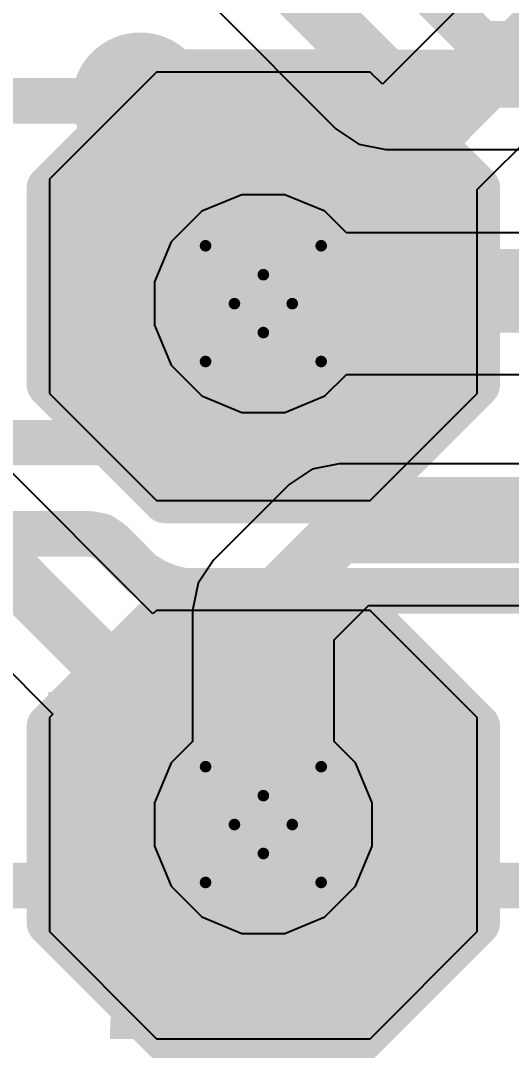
# Model space of a CAD drawing. Header units: inches. Extents: x 0 to 12.4, y -0.6 to 2.2.
# Drawn here: x 2.254 to 2.3389, y 0.6929 to 0.8708 of the extents above; entities that cross this region are included whole.
import ezdxf

# ---------------------------------------------------------------- set-up
doc = ezdxf.new("R2010")
doc.units = ezdxf.units.IN
doc.header["$MEASUREMENT"] = 0
for name, color, linetype in [('Bottom Layer', 5, 'Continuous'), ('Bottom Overlay', 54, 'Continuous'), ('Bottom Paste', 16, 'Continuous'), ('Bottom Solder', 6, 'Continuous'), ('Dimension', 6, 'Continuous'), ('Drill Drawing', 1, 'Continuous'), ('Top Layer', 1, 'Continuous'), ('Top Overlay', 2, 'Continuous'), ('Via Holes', 16, 'Continuous')]:
    doc.layers.add(name, color=color, linetype=linetype)
doc.styles.add('Arial', font='', dxfattribs={"height": 0.2})
doc.styles.get('Arial').set_extended_font_data('Arial')

# ---------------------------------------------------------------- blocks, each defined once
blk = doc.blocks.new('T__________B_41')
at = {"layer": 'Bottom Layer'}
blk.add_hatch(color=5, dxfattribs=at).paths.add_polyline_path([(0.015, 0.03), (-0.015, 0.03), (-0.03, 0.015), (-0.03, -0.015), (-0.015, -0.03), (0.015, -0.03), (0.03, -0.015), (0.03, 0.015)])
at = {"layer": 'Bottom Paste'}
blk.add_hatch(color=16, dxfattribs=at).paths.add_polyline_path([(0.015, 0.03), (-0.015, 0.03), (-0.03, 0.015), (-0.03, -0.015), (-0.015, -0.03), (0.015, -0.03), (0.03, -0.015), (0.03, 0.015)])
at = {"layer": 'Bottom Solder'}
blk.add_hatch(color=6, dxfattribs=at).paths.add_polyline_path([(0.017, 0.034), (-0.017, 0.034), (-0.034, 0.017), (-0.034, -0.017), (-0.017, -0.034), (0.017, -0.034), (0.034, -0.017), (0.034, 0.017)])
at = {"layer": 'Bottom Overlay'}
for points in [[(-0.017, 0.037, 0.007874, 0.007874, 0), (-0.037, 0.017, 0.007874, 0.007874, 0)], [(0.017, 0.037, 0.007874, 0.007874, 0), (-0.017, 0.037, 0.007874, 0.007874, 0)], [(0.017, 0.037, 0.007874, 0.007874, 0), (-0.017, 0.037, 0.007874, 0.007874, 0)], [(0.037, 0.017, 0.007874, 0.007874, 0), (0.017, 0.037, 0.007874, 0.007874, 0)], [(-0.037, 0.017, 0.007874, 0.007874, 0), (-0.037, -0.017, 0.007874, 0.007874, 0)], [(0.037, 0.017, 0.007874, 0.007874, 0), (0.037, -0.017, 0.007874, 0.007874, 0)], [(-0.017, -0.037, 0.007874, 0.007874, 0), (-0.037, -0.017, 0.007874, 0.007874, 0)], [(0.037, -0.017, 0.007874, 0.007874, 0), (0.017, -0.037, 0.007874, 0.007874, 0)], [(0.017, -0.037, 0.007874, 0.007874, 0), (-0.017, -0.037, 0.007874, 0.007874, 0)], [(0.017, -0.037, 0.007874, 0.007874, 0), (-0.017, -0.037, 0.007874, 0.007874, 0)]]:
    blk.add_lwpolyline(points, format="xyseb", dxfattribs=at)
for points in [[(-0.0189685, 0.037, 0.003937, 0.003937, 1), (-0.0150315, 0.037, 0.003937, 0.003937, 1)], [(-0.0189685, 0.037, 0.003937, 0.003937, 1), (-0.0150315, 0.037, 0.003937, 0.003937, 1)], [(-0.0189685, 0.037, 0.003937, 0.003937, 1), (-0.0150315, 0.037, 0.003937, 0.003937, 1)], [(0.0150315, 0.037, 0.003937, 0.003937, 1), (0.0189685, 0.037, 0.003937, 0.003937, 1)], [(0.0150315, 0.037, 0.003937, 0.003937, 1), (0.0189685, 0.037, 0.003937, 0.003937, 1)], [(0.0150315, 0.037, 0.003937, 0.003937, 1), (0.0189685, 0.037, 0.003937, 0.003937, 1)], [(-0.0389685, 0.017, 0.003937, 0.003937, 1), (-0.0350315, 0.017, 0.003937, 0.003937, 1)], [(-0.0389685, 0.017, 0.003937, 0.003937, 1), (-0.0350315, 0.017, 0.003937, 0.003937, 1)], [(0.0350315, 0.017, 0.003937, 0.003937, 1), (0.0389685, 0.017, 0.003937, 0.003937, 1)], [(0.0350315, 0.017, 0.003937, 0.003937, 1), (0.0389685, 0.017, 0.003937, 0.003937, 1)], [(-0.0389685, -0.017, 0.003937, 0.003937, 1), (-0.0350315, -0.017, 0.003937, 0.003937, 1)], [(-0.0389685, -0.017, 0.003937, 0.003937, 1), (-0.0350315, -0.017, 0.003937, 0.003937, 1)], [(0.0350315, -0.017, 0.003937, 0.003937, 1), (0.0389685, -0.017, 0.003937, 0.003937, 1)], [(0.0350315, -0.017, 0.003937, 0.003937, 1), (0.0389685, -0.017, 0.003937, 0.003937, 1)], [(-0.0189685, -0.037, 0.003937, 0.003937, 1), (-0.0150315, -0.037, 0.003937, 0.003937, 1)], [(-0.0189685, -0.037, 0.003937, 0.003937, 1), (-0.0150315, -0.037, 0.003937, 0.003937, 1)], [(-0.0189685, -0.037, 0.003937, 0.003937, 1), (-0.0150315, -0.037, 0.003937, 0.003937, 1)], [(0.0150315, -0.037, 0.003937, 0.003937, 1), (0.0189685, -0.037, 0.003937, 0.003937, 1)], [(0.0150315, -0.037, 0.003937, 0.003937, 1), (0.0189685, -0.037, 0.003937, 0.003937, 1)], [(0.0150315, -0.037, 0.003937, 0.003937, 1), (0.0189685, -0.037, 0.003937, 0.003937, 1)]]:
    blk.add_lwpolyline(points, format="xyseb", close=True, dxfattribs=at)
blk = doc.blocks.new('T__________B_42')
at = {"layer": 'Bottom Layer'}
blk.add_hatch(color=5, dxfattribs=at).paths.add_polyline_path([(0.015, 0.03), (-0.015, 0.03), (-0.03, 0.015), (-0.03, -0.015), (-0.015, -0.03), (0.015, -0.03), (0.03, -0.015), (0.03, 0.015)])
at = {"layer": 'Bottom Paste'}
blk.add_hatch(color=16, dxfattribs=at).paths.add_polyline_path([(0.015, 0.03), (-0.015, 0.03), (-0.03, 0.015), (-0.03, -0.015), (-0.015, -0.03), (0.015, -0.03), (0.03, -0.015), (0.03, 0.015)])
at = {"layer": 'Bottom Solder'}
blk.add_hatch(color=6, dxfattribs=at).paths.add_polyline_path([(0.017, 0.034), (-0.017, 0.034), (-0.034, 0.017), (-0.034, -0.017), (-0.017, -0.034), (0.017, -0.034), (0.034, -0.017), (0.034, 0.017)])
at = {"layer": 'Bottom Overlay'}
for points in [[(-0.017, 0.037, 0.007874, 0.007874, 0), (-0.037, 0.017, 0.007874, 0.007874, 0)], [(0.017, 0.037, 0.007874, 0.007874, 0), (-0.017, 0.037, 0.007874, 0.007874, 0)], [(0.017, 0.037, 0.007874, 0.007874, 0), (-0.017, 0.037, 0.007874, 0.007874, 0)], [(0.037, 0.017, 0.007874, 0.007874, 0), (0.017, 0.037, 0.007874, 0.007874, 0)], [(-0.037, 0.017, 0.007874, 0.007874, 0), (-0.037, -0.017, 0.007874, 0.007874, 0)], [(0.037, 0.017, 0.007874, 0.007874, 0), (0.037, -0.017, 0.007874, 0.007874, 0)], [(-0.017, -0.037, 0.007874, 0.007874, 0), (-0.037, -0.017, 0.007874, 0.007874, 0)], [(0.037, -0.017, 0.007874, 0.007874, 0), (0.017, -0.037, 0.007874, 0.007874, 0)], [(0.017, -0.037, 0.007874, 0.007874, 0), (-0.017, -0.037, 0.007874, 0.007874, 0)], [(0.017, -0.037, 0.007874, 0.007874, 0), (-0.017, -0.037, 0.007874, 0.007874, 0)]]:
    blk.add_lwpolyline(points, format="xyseb", dxfattribs=at)
for points in [[(-0.0189685, 0.037, 0.003937, 0.003937, 1), (-0.0150315, 0.037, 0.003937, 0.003937, 1)], [(-0.0189685, 0.037, 0.003937, 0.003937, 1), (-0.0150315, 0.037, 0.003937, 0.003937, 1)], [(-0.0189685, 0.037, 0.003937, 0.003937, 1), (-0.0150315, 0.037, 0.003937, 0.003937, 1)], [(0.0150315, 0.037, 0.003937, 0.003937, 1), (0.0189685, 0.037, 0.003937, 0.003937, 1)], [(0.0150315, 0.037, 0.003937, 0.003937, 1), (0.0189685, 0.037, 0.003937, 0.003937, 1)], [(0.0150315, 0.037, 0.003937, 0.003937, 1), (0.0189685, 0.037, 0.003937, 0.003937, 1)], [(-0.0389685, 0.017, 0.003937, 0.003937, 1), (-0.0350315, 0.017, 0.003937, 0.003937, 1)], [(-0.0389685, 0.017, 0.003937, 0.003937, 1), (-0.0350315, 0.017, 0.003937, 0.003937, 1)], [(0.0350315, 0.017, 0.003937, 0.003937, 1), (0.0389685, 0.017, 0.003937, 0.003937, 1)], [(0.0350315, 0.017, 0.003937, 0.003937, 1), (0.0389685, 0.017, 0.003937, 0.003937, 1)], [(-0.0389685, -0.017, 0.003937, 0.003937, 1), (-0.0350315, -0.017, 0.003937, 0.003937, 1)], [(-0.0389685, -0.017, 0.003937, 0.003937, 1), (-0.0350315, -0.017, 0.003937, 0.003937, 1)], [(0.0350315, -0.017, 0.003937, 0.003937, 1), (0.0389685, -0.017, 0.003937, 0.003937, 1)], [(0.0350315, -0.017, 0.003937, 0.003937, 1), (0.0389685, -0.017, 0.003937, 0.003937, 1)], [(-0.0189685, -0.037, 0.003937, 0.003937, 1), (-0.0150315, -0.037, 0.003937, 0.003937, 1)], [(-0.0189685, -0.037, 0.003937, 0.003937, 1), (-0.0150315, -0.037, 0.003937, 0.003937, 1)], [(-0.0189685, -0.037, 0.003937, 0.003937, 1), (-0.0150315, -0.037, 0.003937, 0.003937, 1)], [(0.0150315, -0.037, 0.003937, 0.003937, 1), (0.0189685, -0.037, 0.003937, 0.003937, 1)], [(0.0150315, -0.037, 0.003937, 0.003937, 1), (0.0189685, -0.037, 0.003937, 0.003937, 1)], [(0.0150315, -0.037, 0.003937, 0.003937, 1), (0.0189685, -0.037, 0.003937, 0.003937, 1)]]:
    blk.add_lwpolyline(points, format="xyseb", close=True, dxfattribs=at)

msp = doc.modelspace()

# ---------------------------------------------------------------- hatches: boundary and pattern name
at = {"layer": 'Bottom Layer'}
h = msp.add_hatch(color=5, dxfattribs=at)
edge = h.paths.add_edge_path()
edge.add_arc((2.2960079, 0.8219291), 0.011811, 0, 360)
h = msp.add_hatch(color=5, dxfattribs=at)
edge = h.paths.add_edge_path()
edge.add_arc((2.2960079, 0.7319291), 0.011811, 0, 360)
at = {"layer": 'Dimension'}
h = msp.add_hatch(color=6, dxfattribs=at)
edge = h.paths.add_edge_path()
edge.add_arc((2.274699, 0.8569651), 0.011811, 0, 360)
h = msp.add_hatch(color=6, dxfattribs=at)
edge = h.paths.add_edge_path()
edge.add_arc((2.274699, 0.8569651), 0.011811, 0, 360)
at = {"layer": 'Top Layer'}
h = msp.add_hatch(color=1, dxfattribs=at)
edge = h.paths.add_edge_path()
edge.add_arc((2.2960079, 0.8219291), 0.011811, 0, 360)
h = msp.add_hatch(color=1, dxfattribs=at)
edge = h.paths.add_edge_path()
edge.add_arc((2.2960079, 0.7319291), 0.011811, 0, 360)
at = {"layer": 'Via Holes'}
h = msp.add_hatch(color=7, dxfattribs=at)
edge = h.paths.add_edge_path()
edge.add_arc((2.2960079, 0.8219291), 0.0059055, 0, 360)
h = msp.add_hatch(color=7, dxfattribs=at)
edge = h.paths.add_edge_path()
edge.add_arc((2.2960079, 0.7319291), 0.0059055, 0, 360)

# ---------------------------------------------------------------- linework, layer by layer
at = {"layer": 'Bottom Layer'}
for p, q in [((2.4347649, 0.9779891), (2.3166064, 0.8598306)), ((2.3330079, 0.8416261), (2.4556515, 0.9642697)), ((2.2775079, 0.8619291), (2.2590079, 0.8434291)), ((2.3145079, 0.8619291), (2.2775079, 0.8619291)), ((2.3166064, 0.8598306), (2.3145079, 0.8619291)), ((2.2590079, 0.8434291), (2.2590079, 0.8064291)), ((2.3330079, 0.8064291), (2.3330079, 0.8416261)), ((2.2590079, 0.8064291), (2.2775079, 0.7879291)), ((2.3145079, 0.7879291), (2.3330079, 0.8064291)), ((2.2769094, 0.7683306), (2.2422351, 0.8030049)), ((2.2238317, 0.7868023), (2.2596064, 0.7510276)), ((2.2775079, 0.7879291), (2.3145079, 0.7879291)), ((2.2775079, 0.7689291), (2.2769094, 0.7683306)), ((2.3145079, 0.7689291), (2.2775079, 0.7689291)), ((2.3330079, 0.7504291), (2.3145079, 0.7689291)), ((2.2596064, 0.7510276), (2.2590079, 0.7504291)), ((2.2590079, 0.7504291), (2.2590079, 0.7134291)), ((2.3330079, 0.7134291), (2.3330079, 0.7504291)), ((2.2590079, 0.7134291), (2.2775079, 0.6949291)), ((2.3145079, 0.6949291), (2.3330079, 0.7134291)), ((2.2775079, 0.6949291), (2.3145079, 0.6949291))]:
    msp.add_line(p, q, dxfattribs=at)
for points in [[(2.2960079, 0.8219291, 0.01, 0.01, 0), (2.447, 0.9729212, 0.01, 0.01, 0)], [(2.23, 0.797937, 0.01, 0.01, 0), (2.2960079, 0.7319291, 0.01, 0.01, 0)]]:
    msp.add_lwpolyline(points, format="xyseb", dxfattribs=at)
for points in [[(2.2935079, 0.8219291, 0.005, 0.005, 1), (2.2985079, 0.8219291, 0.005, 0.005, 1)], [(2.2935079, 0.7319291, 0.005, 0.005, 1), (2.2985079, 0.7319291, 0.005, 0.005, 1)]]:
    msp.add_lwpolyline(points, format="xyseb", close=True, dxfattribs=at)
at = {"layer": 'Dimension'}
for points in [[(2.3140691, 0.8864927, 0.007874, 0.007874, 0), (2.3337541, 0.8668076, 0.007874, 0.007874, 0)], [(2.3337541, 0.8668076, 0.007874, 0.007874, 0), (2.3859194, 0.8668076, 0.007874, 0.007874, 0)], [(2.2058013, 0.8569651, 0.007874, 0.007874, 0), (2.274699, 0.8569651, 0.007874, 0.007874, 0)], [(2.274699, 0.8569651, 0.007874, 0.007874, 0), (2.3042265, 0.8274376, 0.007874, 0.007874, 0)], [(2.3042265, 0.8274376, 0.007874, 0.007874, 0), (2.3859194, 0.8274376, 0.007874, 0.007874, 0)], [(2.2156439, 0.79791, 0.007874, 0.007874, 0), (2.274699, 0.79791, 0.007874, 0.007874, 0)], [(2.274699, 0.79791, 0.007874, 0.007874, 0), (2.2845415, 0.7880675, 0.007874, 0.007874, 0)], [(2.2845415, 0.7880675, 0.007874, 0.007874, 0), (2.3859194, 0.7880675, 0.007874, 0.007874, 0)], [(2.2355622, 0.7821423, 0.007874, 0.007874, 0), (2.2661456, 0.7821423, 0.007874, 0.007874, 0)], [(2.2661456, 0.7821423, 0.007874, 0.007874, 0), (2.2680138, 0.7817707, 0.007874, 0.007874, 0)], [(2.2680138, 0.7817707, 0.007874, 0.007874, 0), (2.2695976, 0.7807124, 0.007874, 0.007874, 0)], [(2.2695976, 0.7807124, 0.007874, 0.007874, 0), (2.271626, 0.778684, 0.007874, 0.007874, 0)], [(2.271626, 0.778684, 0.007874, 0.007874, 0), (2.2716261, 0.778684, 0.007874, 0.007874, 0)], [(2.2716261, 0.7786839, 0.007874, 0.007874, 0), (2.2716261, 0.778684, 0.007874, 0.007874, 0)], [(2.2716261, 0.7786839, 0.007874, 0.007874, 0), (2.2751579, 0.7751521, 0.007874, 0.007874, 0)], [(2.2751579, 0.7751521, 0.007874, 0.007874, 0), (2.2759351, 0.7747562, 0.007874, 0.007874, 0)], [(2.2759351, 0.7747562, 0.007874, 0.007874, 0), (2.2765883, 0.7743559, 0.007874, 0.007874, 0)], [(2.2765883, 0.7743559, 0.007874, 0.007874, 0), (2.2766755, 0.7742925, 0.007874, 0.007874, 0)], [(2.2766755, 0.7742925, 0.007874, 0.007874, 0), (2.2772939, 0.7738432, 0.007874, 0.007874, 0)], [(2.2772939, 0.7738432, 0.007874, 0.007874, 0), (2.2781235, 0.7735737, 0.007874, 0.007874, 0)], [(2.2781235, 0.7735737, 0.007874, 0.007874, 0), (2.2788307, 0.7732807, 0.007874, 0.007874, 0)], [(2.2788307, 0.7732807, 0.007874, 0.007874, 0), (2.2796083, 0.7728846, 0.007874, 0.007874, 0)], [(2.2796083, 0.7728846, 0.007874, 0.007874, 0), (2.2804698, 0.7727482, 0.007874, 0.007874, 0)], [(2.2804698, 0.7727482, 0.007874, 0.007874, 0), (2.2812145, 0.7725694, 0.007874, 0.007874, 0)], [(2.2812145, 0.7725694, 0.007874, 0.007874, 0), (2.2820441, 0.7722998, 0.007874, 0.007874, 0)], [(2.2820441, 0.7722998, 0.007874, 0.007874, 0), (2.2833001, 0.7722998, 0.007874, 0.007874, 0)], [(2.2833001, 0.7722998, 0.007874, 0.007874, 0), (2.2833004, 0.7722998, 0.007874, 0.007874, 0)], [(2.2833004, 0.7722998, 0.007874, 0.007874, 0), (2.2833006, 0.7722998, 0.007874, 0.007874, 0)], [(2.2833006, 0.7722998, 0.007874, 0.007874, 0), (2.3440837, 0.7722998, 0.007874, 0.007874, 0)], [(2.1090691, 0.7214099, 0.007874, 0.007874, 0), (2.4380651, 0.7214099, 0.007874, 0.007874, 0)], [(2.1090691, 0.7214099, 0.007874, 0.007874, 0), (2.4380651, 0.7214099, 0.007874, 0.007874, 0)]]:
    msp.add_lwpolyline(points, format="xyseb", dxfattribs=at)
for points in [[(2.3317856, 0.8668076, 0.003937, 0.003937, 1), (2.3357226, 0.8668076, 0.003937, 0.003937, 1)], [(2.3317856, 0.8668076, 0.003937, 0.003937, 1), (2.3357226, 0.8668076, 0.003937, 0.003937, 1)], [(2.2727305, 0.8569651, 0.003937, 0.003937, 1), (2.2766675, 0.8569651, 0.003937, 0.003937, 1)], [(2.2727305, 0.8569651, 0.003937, 0.003937, 1), (2.2766675, 0.8569651, 0.003937, 0.003937, 1)], [(2.302258, 0.8274376, 0.003937, 0.003937, 1), (2.306195, 0.8274376, 0.003937, 0.003937, 1)], [(2.302258, 0.8274376, 0.003937, 0.003937, 1), (2.306195, 0.8274376, 0.003937, 0.003937, 1)], [(2.2727305, 0.79791, 0.003937, 0.003937, 1), (2.2766675, 0.79791, 0.003937, 0.003937, 1)], [(2.2727305, 0.79791, 0.003937, 0.003937, 1), (2.2766675, 0.79791, 0.003937, 0.003937, 1)], [(2.282573, 0.7880675, 0.003937, 0.003937, 1), (2.28651, 0.7880675, 0.003937, 0.003937, 1)], [(2.282573, 0.7880675, 0.003937, 0.003937, 1), (2.28651, 0.7880675, 0.003937, 0.003937, 1)], [(2.2641771, 0.7821423, 0.003937, 0.003937, 1), (2.2681141, 0.7821423, 0.003937, 0.003937, 1)], [(2.2641771, 0.7821423, 0.003937, 0.003937, 1), (2.2681141, 0.7821423, 0.003937, 0.003937, 1)], [(2.2660453, 0.7817707, 0.003937, 0.003937, 1), (2.2699823, 0.7817707, 0.003937, 0.003937, 1)], [(2.2660453, 0.7817707, 0.003937, 0.003937, 1), (2.2699823, 0.7817707, 0.003937, 0.003937, 1)], [(2.2676291, 0.7807124, 0.003937, 0.003937, 1), (2.2715661, 0.7807124, 0.003937, 0.003937, 1)], [(2.2676291, 0.7807124, 0.003937, 0.003937, 1), (2.2715661, 0.7807124, 0.003937, 0.003937, 1)], [(2.2696575, 0.778684, 0.003937, 0.003937, 1), (2.2735945, 0.778684, 0.003937, 0.003937, 1)], [(2.2696575, 0.778684, 0.003937, 0.003937, 1), (2.2735945, 0.778684, 0.003937, 0.003937, 1)], [(2.2696576, 0.778684, 0.003937, 0.003937, 1), (2.2735946, 0.778684, 0.003937, 0.003937, 1)], [(2.2696576, 0.778684, 0.003937, 0.003937, 1), (2.2735946, 0.778684, 0.003937, 0.003937, 1)], [(2.2696576, 0.7786839, 0.003937, 0.003937, 1), (2.2735946, 0.7786839, 0.003937, 0.003937, 1)], [(2.2696576, 0.7786839, 0.003937, 0.003937, 1), (2.2735946, 0.7786839, 0.003937, 0.003937, 1)], [(2.2731894, 0.7751521, 0.003937, 0.003937, 1), (2.2771264, 0.7751521, 0.003937, 0.003937, 1)], [(2.2731894, 0.7751521, 0.003937, 0.003937, 1), (2.2771264, 0.7751521, 0.003937, 0.003937, 1)], [(2.2739666, 0.7747562, 0.003937, 0.003937, 1), (2.2779036, 0.7747562, 0.003937, 0.003937, 1)], [(2.2739666, 0.7747562, 0.003937, 0.003937, 1), (2.2779036, 0.7747562, 0.003937, 0.003937, 1)], [(2.2746198, 0.7743559, 0.003937, 0.003937, 1), (2.2785568, 0.7743559, 0.003937, 0.003937, 1)], [(2.2746198, 0.7743559, 0.003937, 0.003937, 1), (2.2785568, 0.7743559, 0.003937, 0.003937, 1)], [(2.274707, 0.7742925, 0.003937, 0.003937, 1), (2.278644, 0.7742925, 0.003937, 0.003937, 1)], [(2.274707, 0.7742925, 0.003937, 0.003937, 1), (2.278644, 0.7742925, 0.003937, 0.003937, 1)], [(2.2753254, 0.7738432, 0.003937, 0.003937, 1), (2.2792624, 0.7738432, 0.003937, 0.003937, 1)], [(2.2753254, 0.7738432, 0.003937, 0.003937, 1), (2.2792624, 0.7738432, 0.003937, 0.003937, 1)], [(2.276155, 0.7735737, 0.003937, 0.003937, 1), (2.280092, 0.7735737, 0.003937, 0.003937, 1)], [(2.276155, 0.7735737, 0.003937, 0.003937, 1), (2.280092, 0.7735737, 0.003937, 0.003937, 1)], [(2.2768622, 0.7732807, 0.003937, 0.003937, 1), (2.2807992, 0.7732807, 0.003937, 0.003937, 1)], [(2.2768622, 0.7732807, 0.003937, 0.003937, 1), (2.2807992, 0.7732807, 0.003937, 0.003937, 1)], [(2.2776398, 0.7728846, 0.003937, 0.003937, 1), (2.2815768, 0.7728846, 0.003937, 0.003937, 1)], [(2.2776398, 0.7728846, 0.003937, 0.003937, 1), (2.2815768, 0.7728846, 0.003937, 0.003937, 1)], [(2.2785013, 0.7727482, 0.003937, 0.003937, 1), (2.2824383, 0.7727482, 0.003937, 0.003937, 1)], [(2.2785013, 0.7727482, 0.003937, 0.003937, 1), (2.2824383, 0.7727482, 0.003937, 0.003937, 1)], [(2.279246, 0.7725694, 0.003937, 0.003937, 1), (2.283183, 0.7725694, 0.003937, 0.003937, 1)], [(2.279246, 0.7725694, 0.003937, 0.003937, 1), (2.283183, 0.7725694, 0.003937, 0.003937, 1)], [(2.2800756, 0.7722998, 0.003937, 0.003937, 1), (2.2840126, 0.7722998, 0.003937, 0.003937, 1)], [(2.2800756, 0.7722998, 0.003937, 0.003937, 1), (2.2840126, 0.7722998, 0.003937, 0.003937, 1)], [(2.2813316, 0.7722998, 0.003937, 0.003937, 1), (2.2852686, 0.7722998, 0.003937, 0.003937, 1)], [(2.2813316, 0.7722998, 0.003937, 0.003937, 1), (2.2852686, 0.7722998, 0.003937, 0.003937, 1)], [(2.2813319, 0.7722998, 0.003937, 0.003937, 1), (2.2852689, 0.7722998, 0.003937, 0.003937, 1)], [(2.2813319, 0.7722998, 0.003937, 0.003937, 1), (2.2852689, 0.7722998, 0.003937, 0.003937, 1)], [(2.2813321, 0.7722998, 0.003937, 0.003937, 1), (2.2852691, 0.7722998, 0.003937, 0.003937, 1)], [(2.2813321, 0.7722998, 0.003937, 0.003937, 1), (2.2852691, 0.7722998, 0.003937, 0.003937, 1)]]:
    msp.add_lwpolyline(points, format="xyseb", close=True, dxfattribs=at)
at = {"layer": 'Drill Drawing'}
for points in [[(2.2860079, 0.8319291, 0.002, 0.002, 0), (2.2960079, 0.8269291, 0.002, 0.002, 0)], [(2.2860079, 0.8319291, 0.002, 0.002, 0), (2.2910079, 0.8219291, 0.002, 0.002, 0)], [(2.2960079, 0.8269291, 0.002, 0.002, 0), (2.3060079, 0.8319291, 0.002, 0.002, 0)], [(2.3010079, 0.8219291, 0.002, 0.002, 0), (2.3060079, 0.8319291, 0.002, 0.002, 0)], [(2.2860079, 0.8119291, 0.002, 0.002, 0), (2.2910079, 0.8219291, 0.002, 0.002, 0)], [(2.3010079, 0.8219291, 0.002, 0.002, 0), (2.3060079, 0.8119291, 0.002, 0.002, 0)], [(2.2860079, 0.8119291, 0.002, 0.002, 0), (2.2960079, 0.8169291, 0.002, 0.002, 0)], [(2.2960079, 0.8169291, 0.002, 0.002, 0), (2.3060079, 0.8119291, 0.002, 0.002, 0)], [(2.2860079, 0.7419291, 0.002, 0.002, 0), (2.2960079, 0.7369291, 0.002, 0.002, 0)], [(2.2860079, 0.7419291, 0.002, 0.002, 0), (2.2910079, 0.7319291, 0.002, 0.002, 0)], [(2.2960079, 0.7369291, 0.002, 0.002, 0), (2.3060079, 0.7419291, 0.002, 0.002, 0)], [(2.3010079, 0.7319291, 0.002, 0.002, 0), (2.3060079, 0.7419291, 0.002, 0.002, 0)], [(2.2860079, 0.7219291, 0.002, 0.002, 0), (2.2910079, 0.7319291, 0.002, 0.002, 0)], [(2.3010079, 0.7319291, 0.002, 0.002, 0), (2.3060079, 0.7219291, 0.002, 0.002, 0)], [(2.2860079, 0.7219291, 0.002, 0.002, 0), (2.2960079, 0.7269291, 0.002, 0.002, 0)], [(2.2960079, 0.7269291, 0.002, 0.002, 0), (2.3060079, 0.7219291, 0.002, 0.002, 0)]]:
    msp.add_lwpolyline(points, format="xyseb", dxfattribs=at)
for points in [[(2.2855079, 0.8319291, 0.001, 0.001, 1), (2.2865079, 0.8319291, 0.001, 0.001, 1)], [(2.2855079, 0.8319291, 0.001, 0.001, 1), (2.2865079, 0.8319291, 0.001, 0.001, 1)], [(2.3055079, 0.8319291, 0.001, 0.001, 1), (2.3065079, 0.8319291, 0.001, 0.001, 1)], [(2.3055079, 0.8319291, 0.001, 0.001, 1), (2.3065079, 0.8319291, 0.001, 0.001, 1)], [(2.2955079, 0.8269291, 0.001, 0.001, 1), (2.2965079, 0.8269291, 0.001, 0.001, 1)], [(2.2955079, 0.8269291, 0.001, 0.001, 1), (2.2965079, 0.8269291, 0.001, 0.001, 1)], [(2.2905079, 0.8219291, 0.001, 0.001, 1), (2.2915079, 0.8219291, 0.001, 0.001, 1)], [(2.2905079, 0.8219291, 0.001, 0.001, 1), (2.2915079, 0.8219291, 0.001, 0.001, 1)], [(2.3005079, 0.8219291, 0.001, 0.001, 1), (2.3015079, 0.8219291, 0.001, 0.001, 1)], [(2.3005079, 0.8219291, 0.001, 0.001, 1), (2.3015079, 0.8219291, 0.001, 0.001, 1)], [(2.2955079, 0.8169291, 0.001, 0.001, 1), (2.2965079, 0.8169291, 0.001, 0.001, 1)], [(2.2955079, 0.8169291, 0.001, 0.001, 1), (2.2965079, 0.8169291, 0.001, 0.001, 1)], [(2.2855079, 0.8119291, 0.001, 0.001, 1), (2.2865079, 0.8119291, 0.001, 0.001, 1)], [(2.2855079, 0.8119291, 0.001, 0.001, 1), (2.2865079, 0.8119291, 0.001, 0.001, 1)], [(2.3055079, 0.8119291, 0.001, 0.001, 1), (2.3065079, 0.8119291, 0.001, 0.001, 1)], [(2.3055079, 0.8119291, 0.001, 0.001, 1), (2.3065079, 0.8119291, 0.001, 0.001, 1)], [(2.2855079, 0.7419291, 0.001, 0.001, 1), (2.2865079, 0.7419291, 0.001, 0.001, 1)], [(2.2855079, 0.7419291, 0.001, 0.001, 1), (2.2865079, 0.7419291, 0.001, 0.001, 1)], [(2.3055079, 0.7419291, 0.001, 0.001, 1), (2.3065079, 0.7419291, 0.001, 0.001, 1)], [(2.3055079, 0.7419291, 0.001, 0.001, 1), (2.3065079, 0.7419291, 0.001, 0.001, 1)], [(2.2955079, 0.7369291, 0.001, 0.001, 1), (2.2965079, 0.7369291, 0.001, 0.001, 1)], [(2.2955079, 0.7369291, 0.001, 0.001, 1), (2.2965079, 0.7369291, 0.001, 0.001, 1)], [(2.2905079, 0.7319291, 0.001, 0.001, 1), (2.2915079, 0.7319291, 0.001, 0.001, 1)], [(2.2905079, 0.7319291, 0.001, 0.001, 1), (2.2915079, 0.7319291, 0.001, 0.001, 1)], [(2.3005079, 0.7319291, 0.001, 0.001, 1), (2.3015079, 0.7319291, 0.001, 0.001, 1)], [(2.3005079, 0.7319291, 0.001, 0.001, 1), (2.3015079, 0.7319291, 0.001, 0.001, 1)], [(2.2955079, 0.7269291, 0.001, 0.001, 1), (2.2965079, 0.7269291, 0.001, 0.001, 1)], [(2.2955079, 0.7269291, 0.001, 0.001, 1), (2.2965079, 0.7269291, 0.001, 0.001, 1)], [(2.2855079, 0.7219291, 0.001, 0.001, 1), (2.2865079, 0.7219291, 0.001, 0.001, 1)], [(2.2855079, 0.7219291, 0.001, 0.001, 1), (2.2865079, 0.7219291, 0.001, 0.001, 1)], [(2.3055079, 0.7219291, 0.001, 0.001, 1), (2.3065079, 0.7219291, 0.001, 0.001, 1)], [(2.3055079, 0.7219291, 0.001, 0.001, 1), (2.3065079, 0.7219291, 0.001, 0.001, 1)]]:
    msp.add_lwpolyline(points, format="xyseb", close=True, dxfattribs=at)
at = {"layer": 'Top Layer'}
for p, q in [((2.2873564, 0.8733407), (2.3085691, 0.852128)), ((2.3085691, 0.852128), (2.3125384, 0.8494757)), ((2.3125384, 0.8494757), (2.3172206, 0.8485444)), ((2.3172206, 0.8485444), (2.3471025, 0.8485444)), ((2.2922662, 0.8407401), (2.2853523, 0.8378763)), ((2.2997496, 0.8407401), (2.2922662, 0.8407401)), ((2.3066635, 0.8378763), (2.2997496, 0.8407401)), ((2.2853523, 0.8378763), (2.2800607, 0.8325847)), ((2.3103756, 0.8341642), (2.3066635, 0.8378763)), ((2.3471025, 0.8341642), (2.3103756, 0.8341642)), ((2.2800607, 0.8325847), (2.2771969, 0.8256708)), ((2.2771969, 0.8256708), (2.2771969, 0.8181874)), ((2.2771969, 0.8181874), (2.2800607, 0.8112735)), ((2.2800607, 0.8112735), (2.2853523, 0.8059819)), ((2.3066635, 0.8059819), (2.3103756, 0.809694)), ((2.3103756, 0.809694), (2.3471025, 0.809694)), ((2.2853523, 0.8059819), (2.2922662, 0.8031181)), ((2.2997496, 0.8031181), (2.3066635, 0.8059819)), ((2.2922662, 0.8031181), (2.2997496, 0.8031181)), ((2.3091181, 0.7942744), (2.3044359, 0.7933431)), ((2.3471025, 0.7942744), (2.3091181, 0.7942744)), ((2.3044359, 0.7933431), (2.3004666, 0.7906908)), ((2.3004666, 0.7906908), (2.2873564, 0.7775806)), ((2.2873564, 0.7775806), (2.2847041, 0.7736113)), ((2.2847041, 0.7736113), (2.2837728, 0.7689291)), ((2.2837728, 0.7689291), (2.2837728, 0.7462968)), ((2.308243, 0.7638612), (2.314186, 0.7698042)), ((2.314186, 0.7698042), (2.3471025, 0.7698042)), ((2.308243, 0.7462968), (2.308243, 0.7638612)), ((2.2837728, 0.7462968), (2.2800607, 0.7425847)), ((2.3119551, 0.7425847), (2.308243, 0.7462968)), ((2.2800607, 0.7425847), (2.2771969, 0.7356708)), ((2.3148189, 0.7356708), (2.3119551, 0.7425847)), ((2.2771969, 0.7356708), (2.2771969, 0.7281874)), ((2.3148189, 0.7281874), (2.3148189, 0.7356708)), ((2.2771969, 0.7281874), (2.2800607, 0.7212735)), ((2.3119551, 0.7212735), (2.3148189, 0.7281874)), ((2.2800607, 0.7212735), (2.2853523, 0.7159819)), ((2.3066635, 0.7159819), (2.3119551, 0.7212735)), ((2.2853523, 0.7159819), (2.2922662, 0.7131181)), ((2.2997496, 0.7131181), (2.3066635, 0.7159819)), ((2.2922662, 0.7131181), (2.2997496, 0.7131181))]:
    msp.add_line(p, q, dxfattribs=at)
for points in [[(2.2960079, 0.8819922, 0.01, 0.01, 0), (2.3172206, 0.8607795, 0.01, 0.01, 0)], [(2.3172206, 0.8607795, 0.01, 0.01, 0), (2.3855985, 0.8607795, 0.01, 0.01, 0)], [(2.2960079, 0.8219291, 0.01, 0.01, 0), (2.3850788, 0.8219291, 0.01, 0.01, 0)], [(2.2960079, 0.7689291, 0.01, 0.01, 0), (2.3091181, 0.7820393, 0.01, 0.01, 0)], [(2.3091181, 0.7820393, 0.01, 0.01, 0), (2.3855985, 0.7820393, 0.01, 0.01, 0)], [(2.2960079, 0.7319291, 0.01, 0.01, 0), (2.2960079, 0.7689291, 0.01, 0.01, 0)]]:
    msp.add_lwpolyline(points, format="xyseb", dxfattribs=at)
for points in [[(2.3147206, 0.8607795, 0.005, 0.005, 1), (2.3197206, 0.8607795, 0.005, 0.005, 1)], [(2.3147206, 0.8607795, 0.005, 0.005, 1), (2.3197206, 0.8607795, 0.005, 0.005, 1)], [(2.2935079, 0.8219291, 0.005, 0.005, 1), (2.2985079, 0.8219291, 0.005, 0.005, 1)], [(2.3066181, 0.7820393, 0.005, 0.005, 1), (2.3116181, 0.7820393, 0.005, 0.005, 1)], [(2.3066181, 0.7820393, 0.005, 0.005, 1), (2.3116181, 0.7820393, 0.005, 0.005, 1)], [(2.2935079, 0.7689291, 0.005, 0.005, 1), (2.2985079, 0.7689291, 0.005, 0.005, 1)], [(2.2935079, 0.7689291, 0.005, 0.005, 1), (2.2985079, 0.7689291, 0.005, 0.005, 1)], [(2.2935079, 0.7319291, 0.005, 0.005, 1), (2.2985079, 0.7319291, 0.005, 0.005, 1)]]:
    msp.add_lwpolyline(points, format="xyseb", close=True, dxfattribs=at)

# ---------------------------------------------------------------- block references
at = {"rotation": 180}
for name, p in [('T__________B_41', (2.2960079, 0.8249291)), ('T__________B_42', (2.2960079, 0.7319291))]:
    msp.add_blockref(name, p, dxfattribs=at)

# ---------------------------------------------------------------- texts
at = {"layer": 'Top Overlay', "style": 'Arial'}
msp.add_text('U7', height=0.06, dxfattribs=at).set_placement((2.1940079, 0.6948582))

doc.saveas('drawing.dxf')
